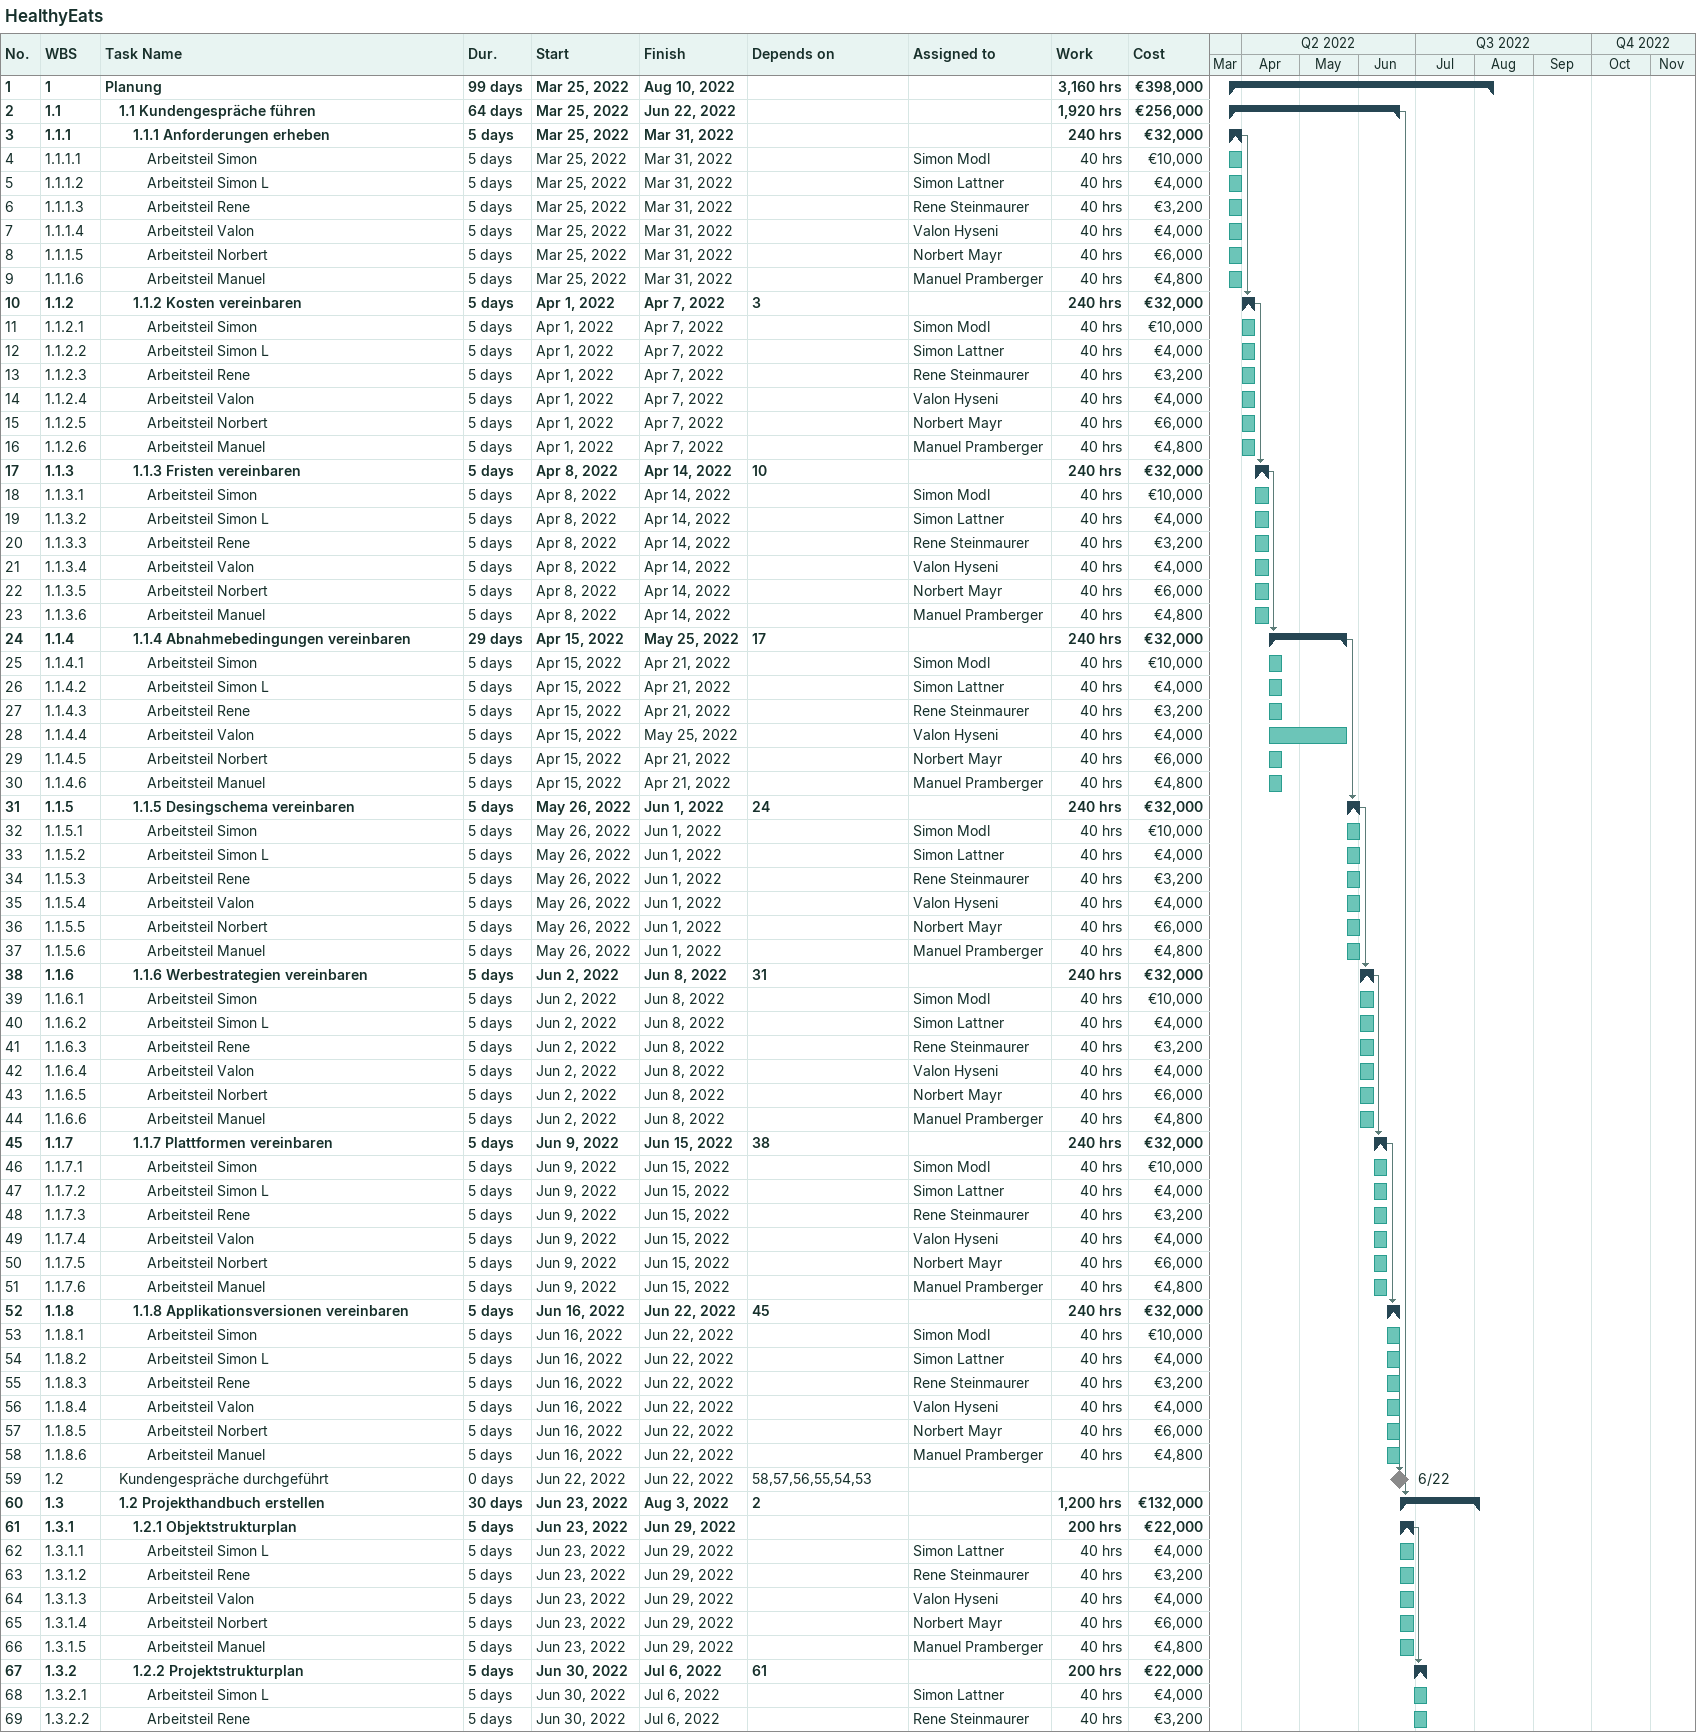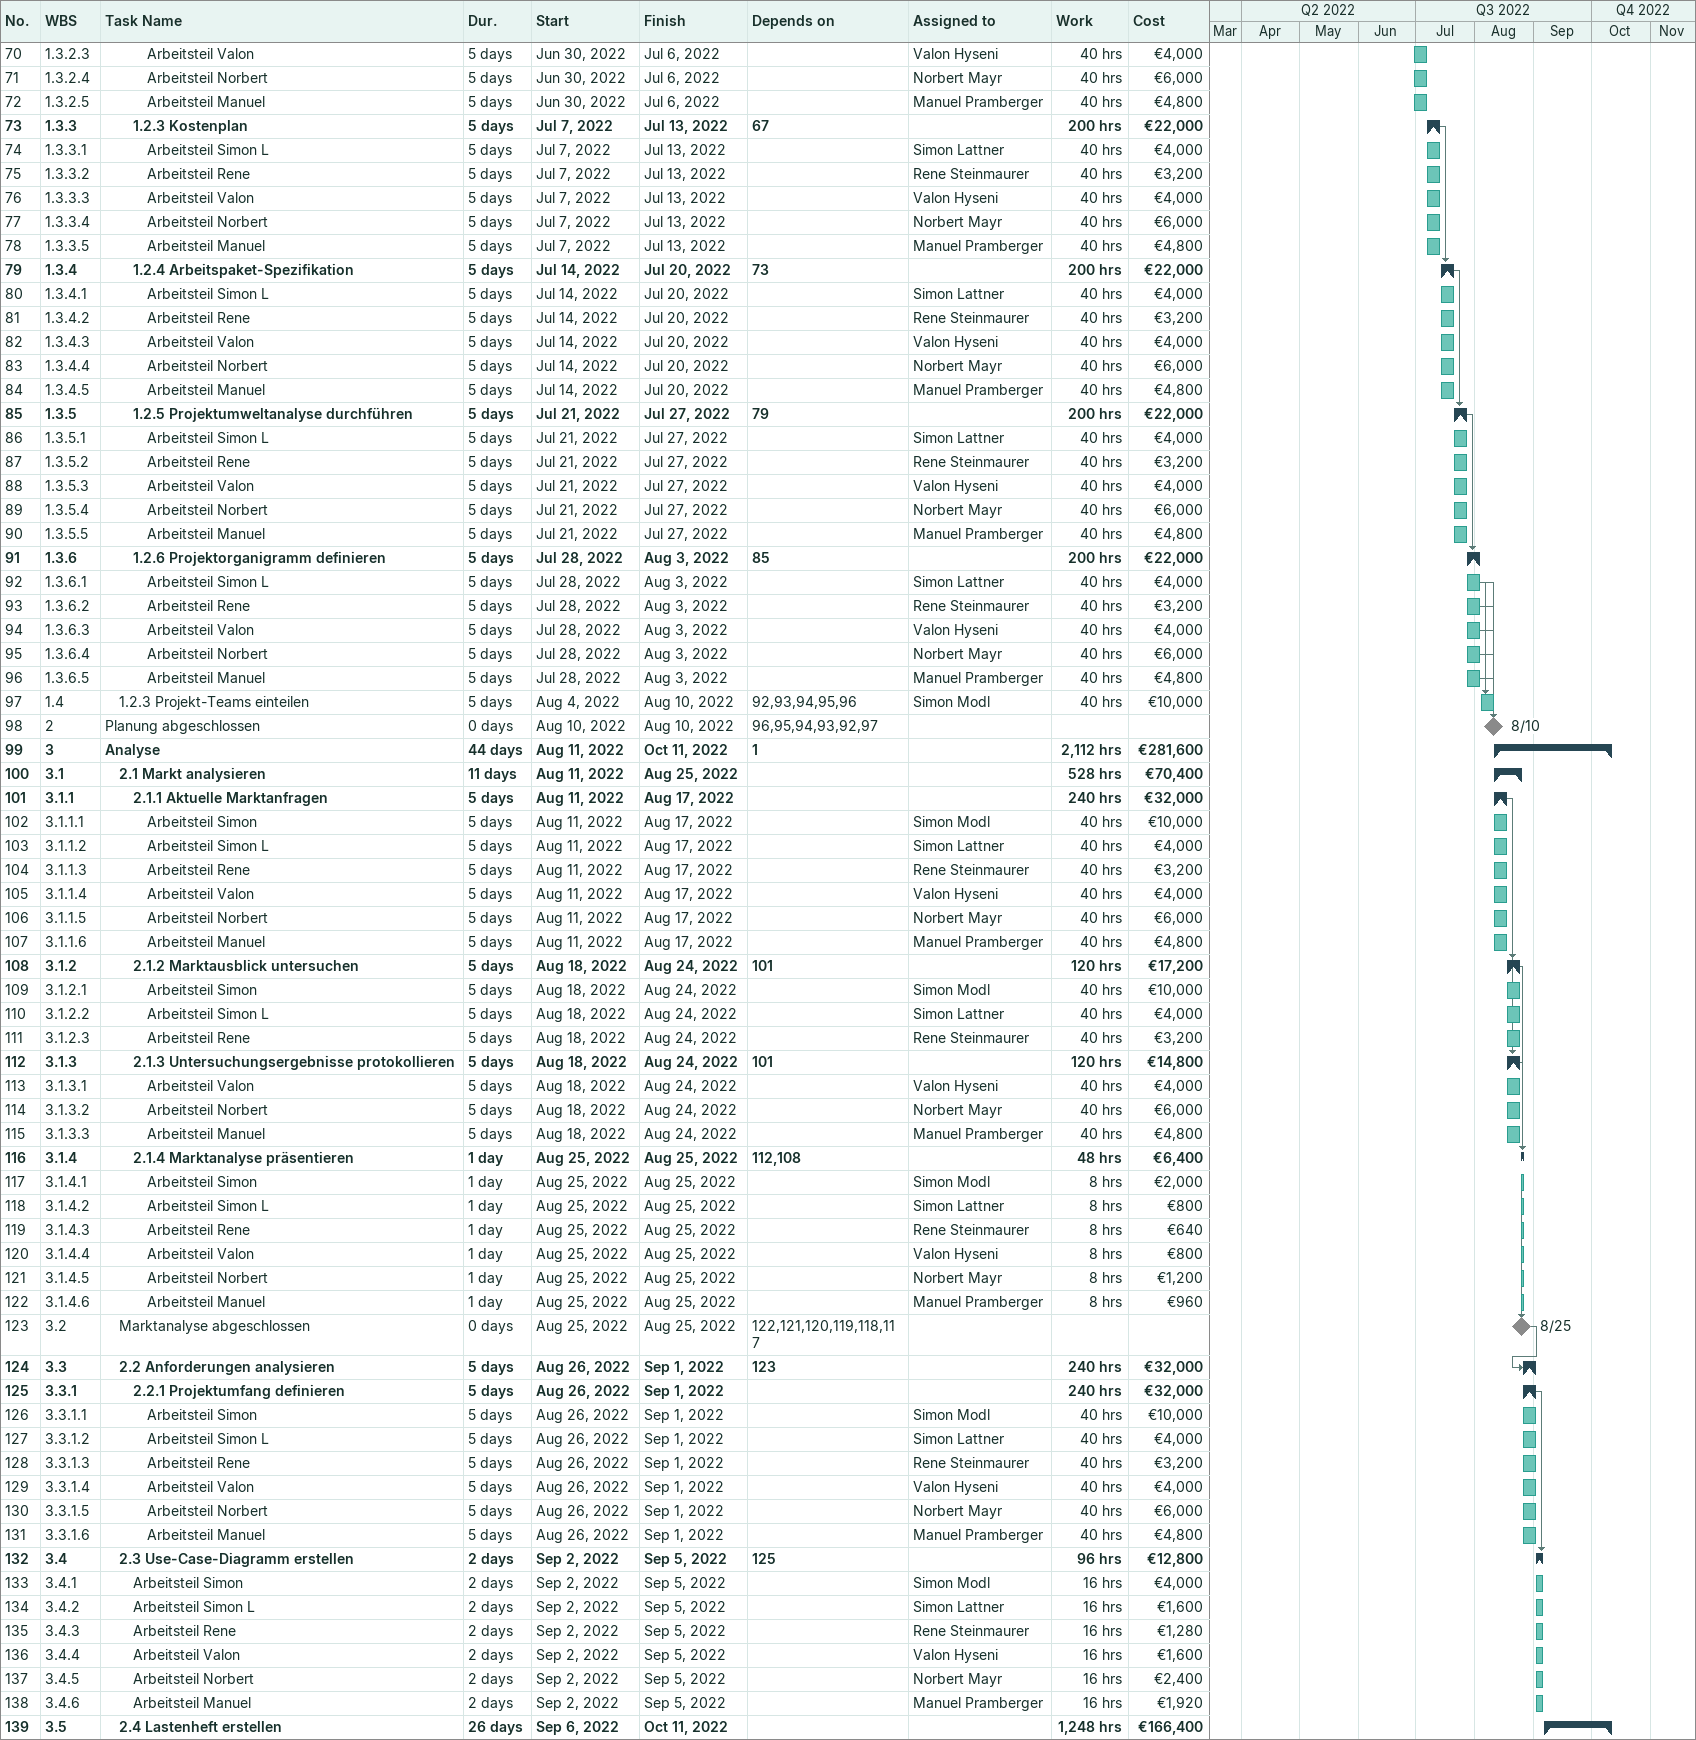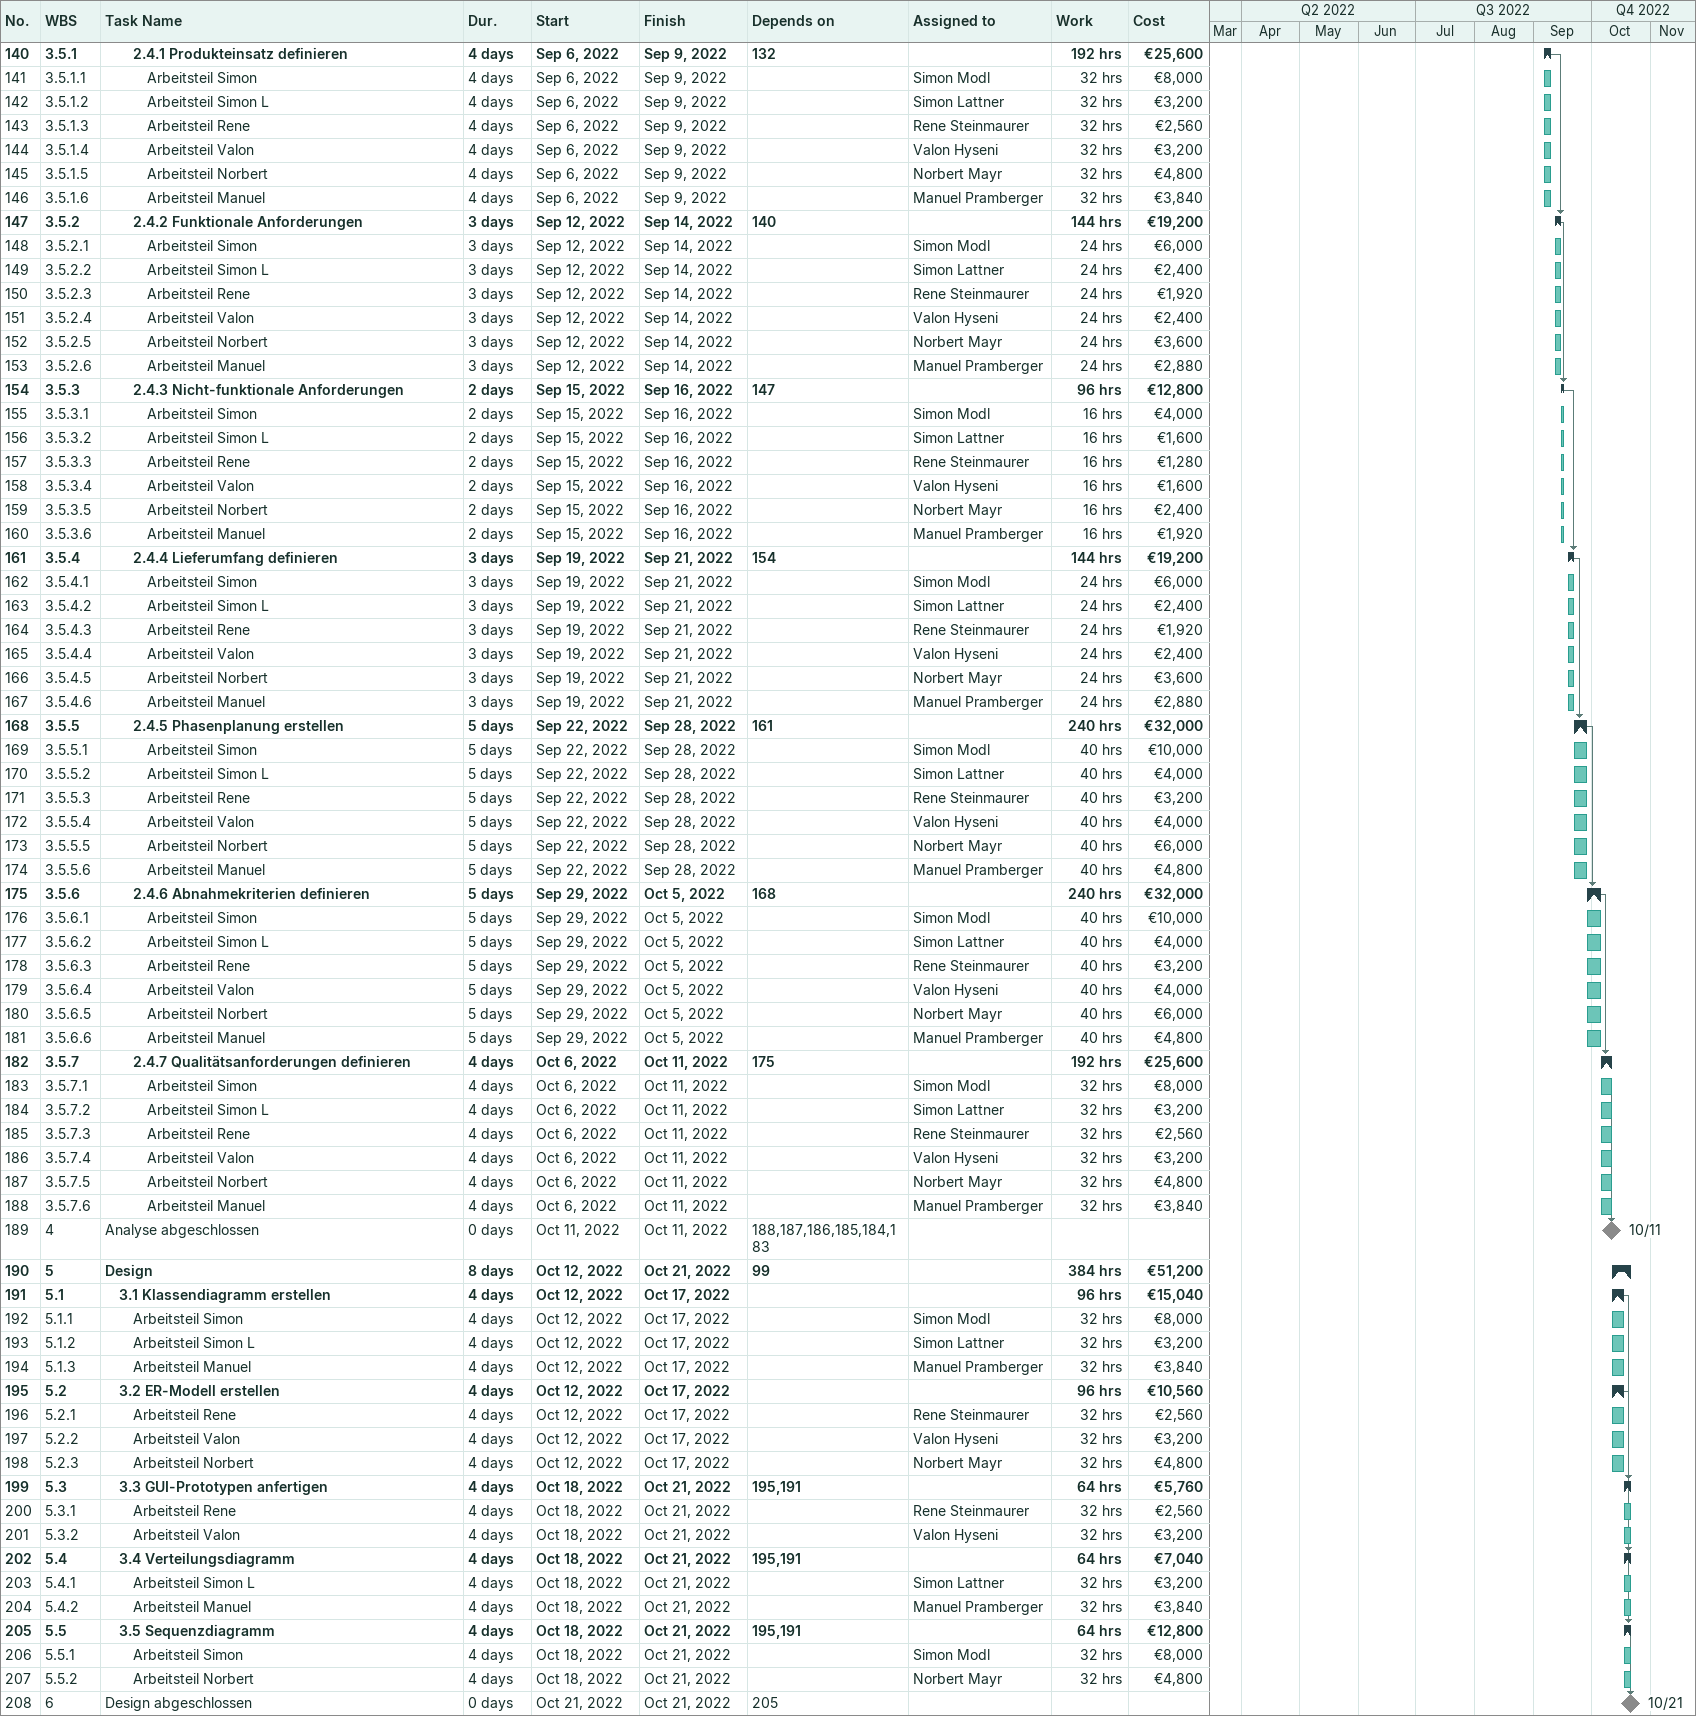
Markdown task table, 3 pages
HealthyEats

| ID | WBS | Task | Duration | Start | Finish | Predecessors | Resources | Work (h) | Cost (€) |
|---|---|---|---|---|---|---|---|---|---|
| 1 | 1 | **Planung** | 99d | 2022-03-25 | 2022-08-10 |  |  | 3160 | 398000 |
| 2 | 1.1 | **1.1 Kundengespräche führen** | 64d | 2022-03-25 | 2022-06-22 |  |  | 1920 | 256000 |
| 3 | 1.1.1 | **1.1.1 Anforderungen erheben** | 5d | 2022-03-25 | 2022-03-31 |  |  | 240 | 32000 |
| 4 | 1.1.1.1 | Arbeitsteil Simon | 5d | 2022-03-25 | 2022-03-31 |  | Simon Modl | 40 | 10000 |
| 5 | 1.1.1.2 | Arbeitsteil Simon L | 5d | 2022-03-25 | 2022-03-31 |  | Simon Lattner | 40 | 4000 |
| 6 | 1.1.1.3 | Arbeitsteil Rene | 5d | 2022-03-25 | 2022-03-31 |  | Rene Steinmaurer | 40 | 3200 |
| 7 | 1.1.1.4 | Arbeitsteil Valon | 5d | 2022-03-25 | 2022-03-31 |  | Valon Hyseni | 40 | 4000 |
| 8 | 1.1.1.5 | Arbeitsteil Norbert | 5d | 2022-03-25 | 2022-03-31 |  | Norbert Mayr | 40 | 6000 |
| 9 | 1.1.1.6 | Arbeitsteil Manuel | 5d | 2022-03-25 | 2022-03-31 |  | Manuel Pramberger | 40 | 4800 |
| 10 | 1.1.2 | **1.1.2 Kosten vereinbaren** | 5d | 2022-04-01 | 2022-04-07 | 3 |  | 240 | 32000 |
| 11 | 1.1.2.1 | Arbeitsteil Simon | 5d | 2022-04-01 | 2022-04-07 |  | Simon Modl | 40 | 10000 |
| 12 | 1.1.2.2 | Arbeitsteil Simon L | 5d | 2022-04-01 | 2022-04-07 |  | Simon Lattner | 40 | 4000 |
| 13 | 1.1.2.3 | Arbeitsteil Rene | 5d | 2022-04-01 | 2022-04-07 |  | Rene Steinmaurer | 40 | 3200 |
| 14 | 1.1.2.4 | Arbeitsteil Valon | 5d | 2022-04-01 | 2022-04-07 |  | Valon Hyseni | 40 | 4000 |
| 15 | 1.1.2.5 | Arbeitsteil Norbert | 5d | 2022-04-01 | 2022-04-07 |  | Norbert Mayr | 40 | 6000 |
| 16 | 1.1.2.6 | Arbeitsteil Manuel | 5d | 2022-04-01 | 2022-04-07 |  | Manuel Pramberger | 40 | 4800 |
| 17 | 1.1.3 | **1.1.3 Fristen vereinbaren** | 5d | 2022-04-08 | 2022-04-14 | 10 |  | 240 | 32000 |
| 18 | 1.1.3.1 | Arbeitsteil Simon | 5d | 2022-04-08 | 2022-04-14 |  | Simon Modl | 40 | 10000 |
| 19 | 1.1.3.2 | Arbeitsteil Simon L | 5d | 2022-04-08 | 2022-04-14 |  | Simon Lattner | 40 | 4000 |
| 20 | 1.1.3.3 | Arbeitsteil Rene | 5d | 2022-04-08 | 2022-04-14 |  | Rene Steinmaurer | 40 | 3200 |
| 21 | 1.1.3.4 | Arbeitsteil Valon | 5d | 2022-04-08 | 2022-04-14 |  | Valon Hyseni | 40 | 4000 |
| 22 | 1.1.3.5 | Arbeitsteil Norbert | 5d | 2022-04-08 | 2022-04-14 |  | Norbert Mayr | 40 | 6000 |
| 23 | 1.1.3.6 | Arbeitsteil Manuel | 5d | 2022-04-08 | 2022-04-14 |  | Manuel Pramberger | 40 | 4800 |
| 24 | 1.1.4 | **1.1.4 Abnahmebedingungen vereinbaren** | 29d | 2022-04-15 | 2022-05-25 | 17 |  | 240 | 32000 |
| 25 | 1.1.4.1 | Arbeitsteil Simon | 5d | 2022-04-15 | 2022-04-21 |  | Simon Modl | 40 | 10000 |
| 26 | 1.1.4.2 | Arbeitsteil Simon L | 5d | 2022-04-15 | 2022-04-21 |  | Simon Lattner | 40 | 4000 |
| 27 | 1.1.4.3 | Arbeitsteil Rene | 5d | 2022-04-15 | 2022-04-21 |  | Rene Steinmaurer | 40 | 3200 |
| 28 | 1.1.4.4 | Arbeitsteil Valon | 5d | 2022-04-15 | 2022-05-25 |  | Valon Hyseni | 40 | 4000 |
| 29 | 1.1.4.5 | Arbeitsteil Norbert | 5d | 2022-04-15 | 2022-04-21 |  | Norbert Mayr | 40 | 6000 |
| 30 | 1.1.4.6 | Arbeitsteil Manuel | 5d | 2022-04-15 | 2022-04-21 |  | Manuel Pramberger | 40 | 4800 |
| 31 | 1.1.5 | **1.1.5 Desingschema vereinbaren** | 5d | 2022-05-26 | 2022-06-01 | 24 |  | 240 | 32000 |
| 32 | 1.1.5.1 | Arbeitsteil Simon | 5d | 2022-05-26 | 2022-06-01 |  | Simon Modl | 40 | 10000 |
| 33 | 1.1.5.2 | Arbeitsteil Simon L | 5d | 2022-05-26 | 2022-06-01 |  | Simon Lattner | 40 | 4000 |
| 34 | 1.1.5.3 | Arbeitsteil Rene | 5d | 2022-05-26 | 2022-06-01 |  | Rene Steinmaurer | 40 | 3200 |
| 35 | 1.1.5.4 | Arbeitsteil Valon | 5d | 2022-05-26 | 2022-06-01 |  | Valon Hyseni | 40 | 4000 |
| 36 | 1.1.5.5 | Arbeitsteil Norbert | 5d | 2022-05-26 | 2022-06-01 |  | Norbert Mayr | 40 | 6000 |
| 37 | 1.1.5.6 | Arbeitsteil Manuel | 5d | 2022-05-26 | 2022-06-01 |  | Manuel Pramberger | 40 | 4800 |
| 38 | 1.1.6 | **1.1.6 Werbestrategien vereinbaren** | 5d | 2022-06-02 | 2022-06-08 | 31 |  | 240 | 32000 |
| 39 | 1.1.6.1 | Arbeitsteil Simon | 5d | 2022-06-02 | 2022-06-08 |  | Simon Modl | 40 | 10000 |
| 40 | 1.1.6.2 | Arbeitsteil Simon L | 5d | 2022-06-02 | 2022-06-08 |  | Simon Lattner | 40 | 4000 |
| 41 | 1.1.6.3 | Arbeitsteil Rene | 5d | 2022-06-02 | 2022-06-08 |  | Rene Steinmaurer | 40 | 3200 |
| 42 | 1.1.6.4 | Arbeitsteil Valon | 5d | 2022-06-02 | 2022-06-08 |  | Valon Hyseni | 40 | 4000 |
| 43 | 1.1.6.5 | Arbeitsteil Norbert | 5d | 2022-06-02 | 2022-06-08 |  | Norbert Mayr | 40 | 6000 |
| 44 | 1.1.6.6 | Arbeitsteil Manuel | 5d | 2022-06-02 | 2022-06-08 |  | Manuel Pramberger | 40 | 4800 |
| 45 | 1.1.7 | **1.1.7 Plattformen vereinbaren** | 5d | 2022-06-09 | 2022-06-15 | 38 |  | 240 | 32000 |
| 46 | 1.1.7.1 | Arbeitsteil Simon | 5d | 2022-06-09 | 2022-06-15 |  | Simon Modl | 40 | 10000 |
| 47 | 1.1.7.2 | Arbeitsteil Simon L | 5d | 2022-06-09 | 2022-06-15 |  | Simon Lattner | 40 | 4000 |
| 48 | 1.1.7.3 | Arbeitsteil Rene | 5d | 2022-06-09 | 2022-06-15 |  | Rene Steinmaurer | 40 | 3200 |
| 49 | 1.1.7.4 | Arbeitsteil Valon | 5d | 2022-06-09 | 2022-06-15 |  | Valon Hyseni | 40 | 4000 |
| 50 | 1.1.7.5 | Arbeitsteil Norbert | 5d | 2022-06-09 | 2022-06-15 |  | Norbert Mayr | 40 | 6000 |
| 51 | 1.1.7.6 | Arbeitsteil Manuel | 5d | 2022-06-09 | 2022-06-15 |  | Manuel Pramberger | 40 | 4800 |
| 52 | 1.1.8 | **1.1.8 Applikationsversionen vereinbaren** | 5d | 2022-06-16 | 2022-06-22 | 45 |  | 240 | 32000 |
| 53 | 1.1.8.1 | Arbeitsteil Simon | 5d | 2022-06-16 | 2022-06-22 |  | Simon Modl | 40 | 10000 |
| 54 | 1.1.8.2 | Arbeitsteil Simon L | 5d | 2022-06-16 | 2022-06-22 |  | Simon Lattner | 40 | 4000 |
| 55 | 1.1.8.3 | Arbeitsteil Rene | 5d | 2022-06-16 | 2022-06-22 |  | Rene Steinmaurer | 40 | 3200 |
| 56 | 1.1.8.4 | Arbeitsteil Valon | 5d | 2022-06-16 | 2022-06-22 |  | Valon Hyseni | 40 | 4000 |
| 57 | 1.1.8.5 | Arbeitsteil Norbert | 5d | 2022-06-16 | 2022-06-22 |  | Norbert Mayr | 40 | 6000 |
| 58 | 1.1.8.6 | Arbeitsteil Manuel | 5d | 2022-06-16 | 2022-06-22 |  | Manuel Pramberger | 40 | 4800 |
| 59 | 1.2 | Kundengespräche durchgeführt | 0d | 2022-06-22 | 2022-06-22 | 58, 57, 56, 55, 54, 53 |  |  |  |
| 60 | 1.3 | **1.2 Projekthandbuch erstellen** | 30d | 2022-06-23 | 2022-08-03 | 2 |  | 1200 | 132000 |
| 61 | 1.3.1 | **1.2.1 Objektstrukturplan** | 5d | 2022-06-23 | 2022-06-29 |  |  | 200 | 22000 |
| 62 | 1.3.1.1 | Arbeitsteil Simon L | 5d | 2022-06-23 | 2022-06-29 |  | Simon Lattner | 40 | 4000 |
| 63 | 1.3.1.2 | Arbeitsteil Rene | 5d | 2022-06-23 | 2022-06-29 |  | Rene Steinmaurer | 40 | 3200 |
| 64 | 1.3.1.3 | Arbeitsteil Valon | 5d | 2022-06-23 | 2022-06-29 |  | Valon Hyseni | 40 | 4000 |
| 65 | 1.3.1.4 | Arbeitsteil Norbert | 5d | 2022-06-23 | 2022-06-29 |  | Norbert Mayr | 40 | 6000 |
| 66 | 1.3.1.5 | Arbeitsteil Manuel | 5d | 2022-06-23 | 2022-06-29 |  | Manuel Pramberger | 40 | 4800 |
| 67 | 1.3.2 | **1.2.2 Projektstrukturplan** | 5d | 2022-06-30 | 2022-07-06 | 61 |  | 200 | 22000 |
| 68 | 1.3.2.1 | Arbeitsteil Simon L | 5d | 2022-06-30 | 2022-07-06 |  | Simon Lattner | 40 | 4000 |
| 69 | 1.3.2.2 | Arbeitsteil Rene | 5d | 2022-06-30 | 2022-07-06 |  | Rene Steinmaurer | 40 | 3200 |
| 70 | 1.3.2.3 | Arbeitsteil Valon | 5d | 2022-06-30 | 2022-07-06 |  | Valon Hyseni | 40 | 4000 |
| 71 | 1.3.2.4 | Arbeitsteil Norbert | 5d | 2022-06-30 | 2022-07-06 |  | Norbert Mayr | 40 | 6000 |
| 72 | 1.3.2.5 | Arbeitsteil Manuel | 5d | 2022-06-30 | 2022-07-06 |  | Manuel Pramberger | 40 | 4800 |
| 73 | 1.3.3 | **1.2.3 Kostenplan** | 5d | 2022-07-07 | 2022-07-13 | 67 |  | 200 | 22000 |
| 74 | 1.3.3.1 | Arbeitsteil Simon L | 5d | 2022-07-07 | 2022-07-13 |  | Simon Lattner | 40 | 4000 |
| 75 | 1.3.3.2 | Arbeitsteil Rene | 5d | 2022-07-07 | 2022-07-13 |  | Rene Steinmaurer | 40 | 3200 |
| 76 | 1.3.3.3 | Arbeitsteil Valon | 5d | 2022-07-07 | 2022-07-13 |  | Valon Hyseni | 40 | 4000 |
| 77 | 1.3.3.4 | Arbeitsteil Norbert | 5d | 2022-07-07 | 2022-07-13 |  | Norbert Mayr | 40 | 6000 |
| 78 | 1.3.3.5 | Arbeitsteil Manuel | 5d | 2022-07-07 | 2022-07-13 |  | Manuel Pramberger | 40 | 4800 |
| 79 | 1.3.4 | **1.2.4 Arbeitspaket-Spezifikation** | 5d | 2022-07-14 | 2022-07-20 | 73 |  | 200 | 22000 |
| 80 | 1.3.4.1 | Arbeitsteil Simon L | 5d | 2022-07-14 | 2022-07-20 |  | Simon Lattner | 40 | 4000 |
| 81 | 1.3.4.2 | Arbeitsteil Rene | 5d | 2022-07-14 | 2022-07-20 |  | Rene Steinmaurer | 40 | 3200 |
| 82 | 1.3.4.3 | Arbeitsteil Valon | 5d | 2022-07-14 | 2022-07-20 |  | Valon Hyseni | 40 | 4000 |
| 83 | 1.3.4.4 | Arbeitsteil Norbert | 5d | 2022-07-14 | 2022-07-20 |  | Norbert Mayr | 40 | 6000 |
| 84 | 1.3.4.5 | Arbeitsteil Manuel | 5d | 2022-07-14 | 2022-07-20 |  | Manuel Pramberger | 40 | 4800 |
| 85 | 1.3.5 | **1.2.5 Projektumweltanalyse durchführen** | 5d | 2022-07-21 | 2022-07-27 | 79 |  | 200 | 22000 |
| 86 | 1.3.5.1 | Arbeitsteil Simon L | 5d | 2022-07-21 | 2022-07-27 |  | Simon Lattner | 40 | 4000 |
| 87 | 1.3.5.2 | Arbeitsteil Rene | 5d | 2022-07-21 | 2022-07-27 |  | Rene Steinmaurer | 40 | 3200 |
| 88 | 1.3.5.3 | Arbeitsteil Valon | 5d | 2022-07-21 | 2022-07-27 |  | Valon Hyseni | 40 | 4000 |
| 89 | 1.3.5.4 | Arbeitsteil Norbert | 5d | 2022-07-21 | 2022-07-27 |  | Norbert Mayr | 40 | 6000 |
| 90 | 1.3.5.5 | Arbeitsteil Manuel | 5d | 2022-07-21 | 2022-07-27 |  | Manuel Pramberger | 40 | 4800 |
| 91 | 1.3.6 | **1.2.6 Projektorganigramm definieren** | 5d | 2022-07-28 | 2022-08-03 | 85 |  | 200 | 22000 |
| 92 | 1.3.6.1 | Arbeitsteil Simon L | 5d | 2022-07-28 | 2022-08-03 |  | Simon Lattner | 40 | 4000 |
| 93 | 1.3.6.2 | Arbeitsteil Rene | 5d | 2022-07-28 | 2022-08-03 |  | Rene Steinmaurer | 40 | 3200 |
| 94 | 1.3.6.3 | Arbeitsteil Valon | 5d | 2022-07-28 | 2022-08-03 |  | Valon Hyseni | 40 | 4000 |
| 95 | 1.3.6.4 | Arbeitsteil Norbert | 5d | 2022-07-28 | 2022-08-03 |  | Norbert Mayr | 40 | 6000 |
| 96 | 1.3.6.5 | Arbeitsteil Manuel | 5d | 2022-07-28 | 2022-08-03 |  | Manuel Pramberger | 40 | 4800 |
| 97 | 1.4 | 1.2.3 Projekt-Teams einteilen | 5d | 2022-08-04 | 2022-08-10 | 92, 93, 94, 95, 96 | Simon Modl | 40 | 10000 |
| 98 | 2 | Planung abgeschlossen | 0d | 2022-08-10 | 2022-08-10 | 96, 95, 94, 93, 92, 97 |  |  |  |
| 99 | 3 | **Analyse** | 44d | 2022-08-11 | 2022-10-11 | 1 |  | 2112 | 281600 |
| 100 | 3.1 | **2.1 Markt analysieren** | 11d | 2022-08-11 | 2022-08-25 |  |  | 528 | 70400 |
| 101 | 3.1.1 | **2.1.1 Aktuelle Marktanfragen** | 5d | 2022-08-11 | 2022-08-17 |  |  | 240 | 32000 |
| 102 | 3.1.1.1 | Arbeitsteil Simon | 5d | 2022-08-11 | 2022-08-17 |  | Simon Modl | 40 | 10000 |
| 103 | 3.1.1.2 | Arbeitsteil Simon L | 5d | 2022-08-11 | 2022-08-17 |  | Simon Lattner | 40 | 4000 |
| 104 | 3.1.1.3 | Arbeitsteil Rene | 5d | 2022-08-11 | 2022-08-17 |  | Rene Steinmaurer | 40 | 3200 |
| 105 | 3.1.1.4 | Arbeitsteil Valon | 5d | 2022-08-11 | 2022-08-17 |  | Valon Hyseni | 40 | 4000 |
| 106 | 3.1.1.5 | Arbeitsteil Norbert | 5d | 2022-08-11 | 2022-08-17 |  | Norbert Mayr | 40 | 6000 |
| 107 | 3.1.1.6 | Arbeitsteil Manuel | 5d | 2022-08-11 | 2022-08-17 |  | Manuel Pramberger | 40 | 4800 |
| 108 | 3.1.2 | **2.1.2 Marktausblick untersuchen** | 5d | 2022-08-18 | 2022-08-24 | 101 |  | 120 | 17200 |
| 109 | 3.1.2.1 | Arbeitsteil Simon | 5d | 2022-08-18 | 2022-08-24 |  | Simon Modl | 40 | 10000 |
| 110 | 3.1.2.2 | Arbeitsteil Simon L | 5d | 2022-08-18 | 2022-08-24 |  | Simon Lattner | 40 | 4000 |
| 111 | 3.1.2.3 | Arbeitsteil Rene | 5d | 2022-08-18 | 2022-08-24 |  | Rene Steinmaurer | 40 | 3200 |
| 112 | 3.1.3 | **2.1.3 Untersuchungsergebnisse protokollieren** | 5d | 2022-08-18 | 2022-08-24 | 101 |  | 120 | 14800 |
| 113 | 3.1.3.1 | Arbeitsteil Valon | 5d | 2022-08-18 | 2022-08-24 |  | Valon Hyseni | 40 | 4000 |
| 114 | 3.1.3.2 | Arbeitsteil Norbert | 5d | 2022-08-18 | 2022-08-24 |  | Norbert Mayr | 40 | 6000 |
| 115 | 3.1.3.3 | Arbeitsteil Manuel | 5d | 2022-08-18 | 2022-08-24 |  | Manuel Pramberger | 40 | 4800 |
| 116 | 3.1.4 | **2.1.4 Marktanalyse präsentieren** | 1d | 2022-08-25 | 2022-08-25 | 112, 108 |  | 48 | 6400 |
| 117 | 3.1.4.1 | Arbeitsteil Simon | 1d | 2022-08-25 | 2022-08-25 |  | Simon Modl | 8 | 2000 |
| 118 | 3.1.4.2 | Arbeitsteil Simon L | 1d | 2022-08-25 | 2022-08-25 |  | Simon Lattner | 8 | 800 |
| 119 | 3.1.4.3 | Arbeitsteil Rene | 1d | 2022-08-25 | 2022-08-25 |  | Rene Steinmaurer | 8 | 640 |
| 120 | 3.1.4.4 | Arbeitsteil Valon | 1d | 2022-08-25 | 2022-08-25 |  | Valon Hyseni | 8 | 800 |
| 121 | 3.1.4.5 | Arbeitsteil Norbert | 1d | 2022-08-25 | 2022-08-25 |  | Norbert Mayr | 8 | 1200 |
| 122 | 3.1.4.6 | Arbeitsteil Manuel | 1d | 2022-08-25 | 2022-08-25 |  | Manuel Pramberger | 8 | 960 |
| 123 | 3.2 | Marktanalyse abgeschlossen | 0d | 2022-08-25 | 2022-08-25 | 122, 121, 120, 119, 118, 117 |  |  |  |
| 124 | 3.3 | **2.2 Anforderungen analysieren** | 5d | 2022-08-26 | 2022-09-01 | 123 |  | 240 | 32000 |
| 125 | 3.3.1 | **2.2.1 Projektumfang definieren** | 5d | 2022-08-26 | 2022-09-01 |  |  | 240 | 32000 |
| 126 | 3.3.1.1 | Arbeitsteil Simon | 5d | 2022-08-26 | 2022-09-01 |  | Simon Modl | 40 | 10000 |
| 127 | 3.3.1.2 | Arbeitsteil Simon L | 5d | 2022-08-26 | 2022-09-01 |  | Simon Lattner | 40 | 4000 |
| 128 | 3.3.1.3 | Arbeitsteil Rene | 5d | 2022-08-26 | 2022-09-01 |  | Rene Steinmaurer | 40 | 3200 |
| 129 | 3.3.1.4 | Arbeitsteil Valon | 5d | 2022-08-26 | 2022-09-01 |  | Valon Hyseni | 40 | 4000 |
| 130 | 3.3.1.5 | Arbeitsteil Norbert | 5d | 2022-08-26 | 2022-09-01 |  | Norbert Mayr | 40 | 6000 |
| 131 | 3.3.1.6 | Arbeitsteil Manuel | 5d | 2022-08-26 | 2022-09-01 |  | Manuel Pramberger | 40 | 4800 |
| 132 | 3.4 | **2.3 Use-Case-Diagramm erstellen** | 2d | 2022-09-02 | 2022-09-05 | 125 |  | 96 | 12800 |
| 133 | 3.4.1 | Arbeitsteil Simon | 2d | 2022-09-02 | 2022-09-05 |  | Simon Modl | 16 | 4000 |
| 134 | 3.4.2 | Arbeitsteil Simon L | 2d | 2022-09-02 | 2022-09-05 |  | Simon Lattner | 16 | 1600 |
| 135 | 3.4.3 | Arbeitsteil Rene | 2d | 2022-09-02 | 2022-09-05 |  | Rene Steinmaurer | 16 | 1280 |
| 136 | 3.4.4 | Arbeitsteil Valon | 2d | 2022-09-02 | 2022-09-05 |  | Valon Hyseni | 16 | 1600 |
| 137 | 3.4.5 | Arbeitsteil Norbert | 2d | 2022-09-02 | 2022-09-05 |  | Norbert Mayr | 16 | 2400 |
| 138 | 3.4.6 | Arbeitsteil Manuel | 2d | 2022-09-02 | 2022-09-05 |  | Manuel Pramberger | 16 | 1920 |
| 139 | 3.5 | **2.4 Lastenheft erstellen** | 26d | 2022-09-06 | 2022-10-11 |  |  | 1248 | 166400 |
| 140 | 3.5.1 | **2.4.1 Produkteinsatz definieren** | 4d | 2022-09-06 | 2022-09-09 | 132 |  | 192 | 25600 |
| 141 | 3.5.1.1 | Arbeitsteil Simon | 4d | 2022-09-06 | 2022-09-09 |  | Simon Modl | 32 | 8000 |
| 142 | 3.5.1.2 | Arbeitsteil Simon L | 4d | 2022-09-06 | 2022-09-09 |  | Simon Lattner | 32 | 3200 |
| 143 | 3.5.1.3 | Arbeitsteil Rene | 4d | 2022-09-06 | 2022-09-09 |  | Rene Steinmaurer | 32 | 2560 |
| 144 | 3.5.1.4 | Arbeitsteil Valon | 4d | 2022-09-06 | 2022-09-09 |  | Valon Hyseni | 32 | 3200 |
| 145 | 3.5.1.5 | Arbeitsteil Norbert | 4d | 2022-09-06 | 2022-09-09 |  | Norbert Mayr | 32 | 4800 |
| 146 | 3.5.1.6 | Arbeitsteil Manuel | 4d | 2022-09-06 | 2022-09-09 |  | Manuel Pramberger | 32 | 3840 |
| 147 | 3.5.2 | **2.4.2 Funktionale Anforderungen** | 3d | 2022-09-12 | 2022-09-14 | 140 |  | 144 | 19200 |
| 148 | 3.5.2.1 | Arbeitsteil Simon | 3d | 2022-09-12 | 2022-09-14 |  | Simon Modl | 24 | 6000 |
| 149 | 3.5.2.2 | Arbeitsteil Simon L | 3d | 2022-09-12 | 2022-09-14 |  | Simon Lattner | 24 | 2400 |
| 150 | 3.5.2.3 | Arbeitsteil Rene | 3d | 2022-09-12 | 2022-09-14 |  | Rene Steinmaurer | 24 | 1920 |
| 151 | 3.5.2.4 | Arbeitsteil Valon | 3d | 2022-09-12 | 2022-09-14 |  | Valon Hyseni | 24 | 2400 |
| 152 | 3.5.2.5 | Arbeitsteil Norbert | 3d | 2022-09-12 | 2022-09-14 |  | Norbert Mayr | 24 | 3600 |
| 153 | 3.5.2.6 | Arbeitsteil Manuel | 3d | 2022-09-12 | 2022-09-14 |  | Manuel Pramberger | 24 | 2880 |
| 154 | 3.5.3 | **2.4.3 Nicht-funktionale Anforderungen** | 2d | 2022-09-15 | 2022-09-16 | 147 |  | 96 | 12800 |
| 155 | 3.5.3.1 | Arbeitsteil Simon | 2d | 2022-09-15 | 2022-09-16 |  | Simon Modl | 16 | 4000 |
| 156 | 3.5.3.2 | Arbeitsteil Simon L | 2d | 2022-09-15 | 2022-09-16 |  | Simon Lattner | 16 | 1600 |
| 157 | 3.5.3.3 | Arbeitsteil Rene | 2d | 2022-09-15 | 2022-09-16 |  | Rene Steinmaurer | 16 | 1280 |
| 158 | 3.5.3.4 | Arbeitsteil Valon | 2d | 2022-09-15 | 2022-09-16 |  | Valon Hyseni | 16 | 1600 |
| 159 | 3.5.3.5 | Arbeitsteil Norbert | 2d | 2022-09-15 | 2022-09-16 |  | Norbert Mayr | 16 | 2400 |
| 160 | 3.5.3.6 | Arbeitsteil Manuel | 2d | 2022-09-15 | 2022-09-16 |  | Manuel Pramberger | 16 | 1920 |
| 161 | 3.5.4 | **2.4.4 Lieferumfang definieren** | 3d | 2022-09-19 | 2022-09-21 | 154 |  | 144 | 19200 |
| 162 | 3.5.4.1 | Arbeitsteil Simon | 3d | 2022-09-19 | 2022-09-21 |  | Simon Modl | 24 | 6000 |
| 163 | 3.5.4.2 | Arbeitsteil Simon L | 3d | 2022-09-19 | 2022-09-21 |  | Simon Lattner | 24 | 2400 |
| 164 | 3.5.4.3 | Arbeitsteil Rene | 3d | 2022-09-19 | 2022-09-21 |  | Rene Steinmaurer | 24 | 1920 |
| 165 | 3.5.4.4 | Arbeitsteil Valon | 3d | 2022-09-19 | 2022-09-21 |  | Valon Hyseni | 24 | 2400 |
| 166 | 3.5.4.5 | Arbeitsteil Norbert | 3d | 2022-09-19 | 2022-09-21 |  | Norbert Mayr | 24 | 3600 |
| 167 | 3.5.4.6 | Arbeitsteil Manuel | 3d | 2022-09-19 | 2022-09-21 |  | Manuel Pramberger | 24 | 2880 |
| 168 | 3.5.5 | **2.4.5 Phasenplanung erstellen** | 5d | 2022-09-22 | 2022-09-28 | 161 |  | 240 | 32000 |
| 169 | 3.5.5.1 | Arbeitsteil Simon | 5d | 2022-09-22 | 2022-09-28 |  | Simon Modl | 40 | 10000 |
| 170 | 3.5.5.2 | Arbeitsteil Simon L | 5d | 2022-09-22 | 2022-09-28 |  | Simon Lattner | 40 | 4000 |
| 171 | 3.5.5.3 | Arbeitsteil Rene | 5d | 2022-09-22 | 2022-09-28 |  | Rene Steinmaurer | 40 | 3200 |
| 172 | 3.5.5.4 | Arbeitsteil Valon | 5d | 2022-09-22 | 2022-09-28 |  | Valon Hyseni | 40 | 4000 |
| 173 | 3.5.5.5 | Arbeitsteil Norbert | 5d | 2022-09-22 | 2022-09-28 |  | Norbert Mayr | 40 | 6000 |
| 174 | 3.5.5.6 | Arbeitsteil Manuel | 5d | 2022-09-22 | 2022-09-28 |  | Manuel Pramberger | 40 | 4800 |
| 175 | 3.5.6 | **2.4.6 Abnahmekriterien definieren** | 5d | 2022-09-29 | 2022-10-05 | 168 |  | 240 | 32000 |
| 176 | 3.5.6.1 | Arbeitsteil Simon | 5d | 2022-09-29 | 2022-10-05 |  | Simon Modl | 40 | 10000 |
| 177 | 3.5.6.2 | Arbeitsteil Simon L | 5d | 2022-09-29 | 2022-10-05 |  | Simon Lattner | 40 | 4000 |
| 178 | 3.5.6.3 | Arbeitsteil Rene | 5d | 2022-09-29 | 2022-10-05 |  | Rene Steinmaurer | 40 | 3200 |
| 179 | 3.5.6.4 | Arbeitsteil Valon | 5d | 2022-09-29 | 2022-10-05 |  | Valon Hyseni | 40 | 4000 |
| 180 | 3.5.6.5 | Arbeitsteil Norbert | 5d | 2022-09-29 | 2022-10-05 |  | Norbert Mayr | 40 | 6000 |
| 181 | 3.5.6.6 | Arbeitsteil Manuel | 5d | 2022-09-29 | 2022-10-05 |  | Manuel Pramberger | 40 | 4800 |
| 182 | 3.5.7 | **2.4.7 Qualitätsanforderungen definieren** | 4d | 2022-10-06 | 2022-10-11 | 175 |  | 192 | 25600 |
| 183 | 3.5.7.1 | Arbeitsteil Simon | 4d | 2022-10-06 | 2022-10-11 |  | Simon Modl | 32 | 8000 |
| 184 | 3.5.7.2 | Arbeitsteil Simon L | 4d | 2022-10-06 | 2022-10-11 |  | Simon Lattner | 32 | 3200 |
| 185 | 3.5.7.3 | Arbeitsteil Rene | 4d | 2022-10-06 | 2022-10-11 |  | Rene Steinmaurer | 32 | 2560 |
| 186 | 3.5.7.4 | Arbeitsteil Valon | 4d | 2022-10-06 | 2022-10-11 |  | Valon Hyseni | 32 | 3200 |
| 187 | 3.5.7.5 | Arbeitsteil Norbert | 4d | 2022-10-06 | 2022-10-11 |  | Norbert Mayr | 32 | 4800 |
| 188 | 3.5.7.6 | Arbeitsteil Manuel | 4d | 2022-10-06 | 2022-10-11 |  | Manuel Pramberger | 32 | 3840 |
| 189 | 4 | Analyse abgeschlossen | 0d | 2022-10-11 | 2022-10-11 | 188, 187, 186, 185, 184, 183 |  |  |  |
| 190 | 5 | **Design** | 8d | 2022-10-12 | 2022-10-21 | 99 |  | 384 | 51200 |
| 191 | 5.1 | **3.1 Klassendiagramm erstellen** | 4d | 2022-10-12 | 2022-10-17 |  |  | 96 | 15040 |
| 192 | 5.1.1 | Arbeitsteil Simon | 4d | 2022-10-12 | 2022-10-17 |  | Simon Modl | 32 | 8000 |
| 193 | 5.1.2 | Arbeitsteil Simon L | 4d | 2022-10-12 | 2022-10-17 |  | Simon Lattner | 32 | 3200 |
| 194 | 5.1.3 | Arbeitsteil Manuel | 4d | 2022-10-12 | 2022-10-17 |  | Manuel Pramberger | 32 | 3840 |
| 195 | 5.2 | **3.2 ER-Modell erstellen** | 4d | 2022-10-12 | 2022-10-17 |  |  | 96 | 10560 |
| 196 | 5.2.1 | Arbeitsteil Rene | 4d | 2022-10-12 | 2022-10-17 |  | Rene Steinmaurer | 32 | 2560 |
| 197 | 5.2.2 | Arbeitsteil Valon | 4d | 2022-10-12 | 2022-10-17 |  | Valon Hyseni | 32 | 3200 |
| 198 | 5.2.3 | Arbeitsteil Norbert | 4d | 2022-10-12 | 2022-10-17 |  | Norbert Mayr | 32 | 4800 |
| 199 | 5.3 | **3.3 GUI-Prototypen anfertigen** | 4d | 2022-10-18 | 2022-10-21 | 195, 191 |  | 64 | 5760 |
| 200 | 5.3.1 | Arbeitsteil Rene | 4d | 2022-10-18 | 2022-10-21 |  | Rene Steinmaurer | 32 | 2560 |
| 201 | 5.3.2 | Arbeitsteil Valon | 4d | 2022-10-18 | 2022-10-21 |  | Valon Hyseni | 32 | 3200 |
| 202 | 5.4 | **3.4 Verteilungsdiagramm** | 4d | 2022-10-18 | 2022-10-21 | 195, 191 |  | 64 | 7040 |
| 203 | 5.4.1 | Arbeitsteil Simon L | 4d | 2022-10-18 | 2022-10-21 |  | Simon Lattner | 32 | 3200 |
| 204 | 5.4.2 | Arbeitsteil Manuel | 4d | 2022-10-18 | 2022-10-21 |  | Manuel Pramberger | 32 | 3840 |
| 205 | 5.5 | **3.5 Sequenzdiagramm** | 4d | 2022-10-18 | 2022-10-21 | 195, 191 |  | 64 | 12800 |
| 206 | 5.5.1 | Arbeitsteil Simon | 4d | 2022-10-18 | 2022-10-21 |  | Simon Modl | 32 | 8000 |
| 207 | 5.5.2 | Arbeitsteil Norbert | 4d | 2022-10-18 | 2022-10-21 |  | Norbert Mayr | 32 | 4800 |
| 208 | 6 | Design abgeschlossen | 0d | 2022-10-21 | 2022-10-21 | 205 |  |  |  |
